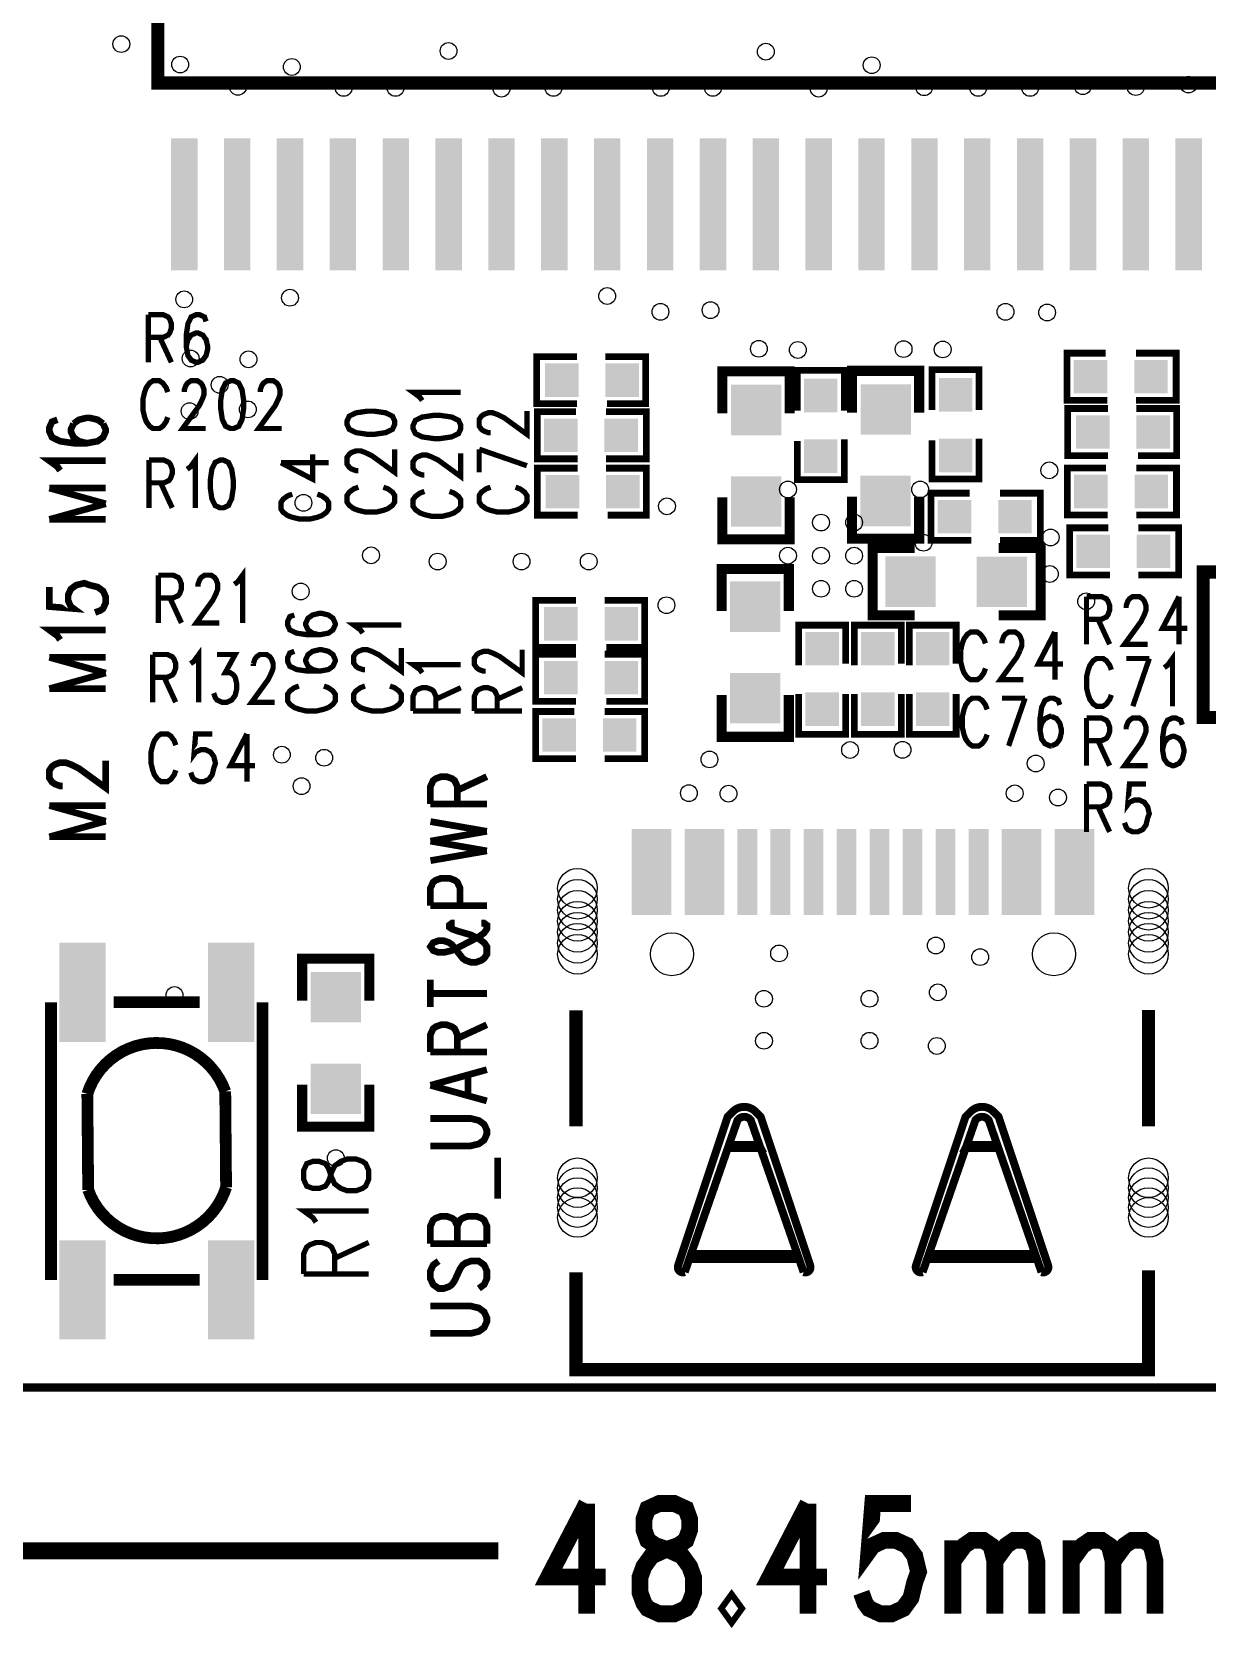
# Model space of a CAD drawing. Extents: x -1.75 to 2.93, y 0.9 to 4.15.
# Drawn here: x -0.925 to -0.225, y 0.905 to 1.855 of the extents above; entities that cross this region are included whole.
import ezdxf

# ---------------------------------------------------------------- set-up
doc = ezdxf.new("R2010")
doc.units = 0
doc.layers.get('0').update_dxf_attribs({"linetype": 'CONTINUOUS'})
for name, color, linetype in [('DRL001_DRL', 3, 'CONTINUOUS'), ('SMD001023_PHO', 2, 'CONTINUOUS'), ('SST001026_PHO', 4, 'CONTINUOUS')]:
    doc.layers.add(name, color=color, linetype=linetype)

# ---------------------------------------------------------------- blocks, each defined once
blk = doc.blocks.new('SQUARE_80')
blk.add_solid([(0.01, 0.01), (0.01, -0.01), (-0.01, 0.01), (-0.01, -0.01)])
blk = doc.blocks.new('RECTANGLE_83')
blk.add_solid([(0.01378, 0.02953), (0.01378, -0.02953), (-0.01378, 0.02953), (-0.01378, -0.02953)])
blk = doc.blocks.new('SQUARE_85')
blk.add_solid([(0.015, 0.015), (0.015, -0.015), (-0.015, 0.015), (-0.015, -0.015)])
blk = doc.blocks.new('RECTANGLE_89')
blk.add_solid([(0.01181, 0.02559), (0.01181, -0.02559), (-0.01181, 0.02559), (-0.01181, -0.02559)])
blk = doc.blocks.new('RECTANGLE_90')
blk.add_solid([(0.005905, 0.02559), (0.005905, -0.02559), (-0.005905, 0.02559), (-0.005905, -0.02559)])
blk = doc.blocks.new('RECTANGLE_96')
blk.add_solid([(0.007875, 0.03937), (0.007875, -0.03937), (-0.007875, 0.03937), (-0.007875, -0.03937)])
blk = doc.blocks.new('ROUND_2')
blk.add_circle((0, 0), 0.005)
blk = doc.blocks.new('ROUND_6')
blk.add_circle((0, 0), 0.01181)
blk = doc.blocks.new('ROUND_13')
blk.add_circle((0, 0), 0.0128)

msp = doc.modelspace()

# ---------------------------------------------------------------- linework, layer by layer
at = {"layer": 'SMD001023_PHO', "const_width": 0.005}
msp.add_lwpolyline([(0.4717, 1.04806), (-1.33605, 1.04806)], dxfattribs=at)
at = {"layer": 'SST001026_PHO'}
for points, const_width in [([(-0.84945, 2.02255), (-0.8502, 2.0233), (-0.8502, 2.15275), (0.0002, 2.15275), (0.0002, 1.8248), (-0.8502, 1.8248), (-0.8502, 1.95181), (-0.84945, 1.95255)], 0.00787), ([(-0.85593, 1.68688), (-0.85593, 1.65846)], 0.00315), ([(-0.85593, 1.68688), (-0.84708, 1.68688), (-0.84412, 1.68552), (-0.84314, 1.68417), (-0.84215, 1.68146), (-0.84215, 1.67876), (-0.84314, 1.67605), (-0.84412, 1.6747), (-0.84708, 1.67334), (-0.85593, 1.67334)], 0.00315), ([(-0.82148, 1.68282), (-0.82247, 1.68552), (-0.82542, 1.68688), (-0.82739, 1.68688), (-0.83034, 1.68552), (-0.83231, 1.68146), (-0.8333, 1.6747), (-0.8333, 1.66793), (-0.83231, 1.66252), (-0.83034, 1.65981), (-0.82739, 1.65846), (-0.82641, 1.65846), (-0.82345, 1.65981), (-0.82148, 1.66252), (-0.8205, 1.66658), (-0.8205, 1.66793), (-0.82148, 1.67199), (-0.82345, 1.6747), (-0.82641, 1.67605), (-0.82739, 1.67605), (-0.83034, 1.6747), (-0.83231, 1.67199), (-0.8333, 1.66793)], 0.00315), ([(-0.84904, 1.67334), (-0.84215, 1.65846)], 0.00315), ([(-0.60055, 1.63388), (-0.62455, 1.63388), (-0.62455, 1.66188), (-0.60055, 1.66188)], 0.004), ([(-0.58355, 1.66188), (-0.55955, 1.66188), (-0.55955, 1.63388), (-0.58255, 1.63388)], 0.004), ([(-0.28452, 1.63594), (-0.30852, 1.63594), (-0.30852, 1.66394), (-0.28552, 1.66394)], 0.004), ([(-0.26752, 1.66394), (-0.24352, 1.66394), (-0.24352, 1.63594), (-0.26752, 1.63594)], 0.004), ([(-0.47383, 1.62809), (-0.47383, 1.65309), (-0.51383, 1.65309), (-0.51383, 1.62809)], 0.006), ([(-0.46929, 1.62966), (-0.46929, 1.65366), (-0.44129, 1.65366), (-0.44129, 1.62966)], 0.004), ([(-0.39661, 1.62843), (-0.39661, 1.65343), (-0.43661, 1.65343), (-0.43661, 1.62843)], 0.006), ([(-0.3889, 1.63007), (-0.3889, 1.65407), (-0.3609, 1.65407), (-0.3609, 1.63007)], 0.004), ([(-0.84432, 1.64074), (-0.8453, 1.64345), (-0.84727, 1.64615), (-0.84924, 1.64751), (-0.85318, 1.64751), (-0.85515, 1.64615), (-0.85712, 1.64345), (-0.8581, 1.64074), (-0.85908, 1.63668), (-0.85908, 1.62991), (-0.8581, 1.62585), (-0.85712, 1.62315), (-0.85515, 1.62044), (-0.85318, 1.61909), (-0.84924, 1.61909), (-0.84727, 1.62044), (-0.8453, 1.62315), (-0.84432, 1.62585)], 0.00315), ([(-0.83448, 1.64074), (-0.83448, 1.64209), (-0.83349, 1.6448), (-0.83251, 1.64615), (-0.83054, 1.64751), (-0.8266, 1.64751), (-0.82463, 1.64615), (-0.82365, 1.6448), (-0.82267, 1.64209), (-0.82267, 1.63939), (-0.82365, 1.63668), (-0.82562, 1.63262), (-0.83546, 1.61909), (-0.82168, 1.61909)], 0.00315), ([(-0.80692, 1.64751), (-0.80987, 1.64615), (-0.81184, 1.64209), (-0.81282, 1.63533), (-0.81282, 1.63127), (-0.81184, 1.6245), (-0.80987, 1.62044), (-0.80692, 1.61909), (-0.80495, 1.61909), (-0.802, 1.62044), (-0.80003, 1.6245), (-0.79904, 1.63127), (-0.79904, 1.63533), (-0.80003, 1.64209), (-0.802, 1.64615), (-0.80495, 1.64751), (-0.80692, 1.64751)], 0.00315), ([(-0.7892, 1.64074), (-0.7892, 1.64209), (-0.78822, 1.6448), (-0.78723, 1.64615), (-0.78526, 1.64751), (-0.78133, 1.64751), (-0.77936, 1.64615), (-0.77837, 1.6448), (-0.77739, 1.64209), (-0.77739, 1.63939), (-0.77837, 1.63668), (-0.78034, 1.63262), (-0.79019, 1.61909), (-0.77641, 1.61909)], 0.00315), ([(-0.69273, 1.63574), (-0.69409, 1.63771), (-0.69815, 1.64067), (-0.66973, 1.64067)], 0.00315), ([(-0.91005, 1.62429), (-0.91325, 1.62313), (-0.91485, 1.61964), (-0.91485, 1.61731), (-0.91325, 1.61382), (-0.90845, 1.6115), (-0.90045, 1.61033), (-0.89246, 1.61033), (-0.88606, 1.6115), (-0.88286, 1.61382), (-0.88126, 1.61731), (-0.88126, 1.61848), (-0.88286, 1.62197)], 0.00394), ([(-0.88286, 1.62197), (-0.88606, 1.62429), (-0.89086, 1.62545), (-0.89246, 1.62545), (-0.89726, 1.62429), (-0.90045, 1.62197)], 0.00394), ([(-0.73752, 1.62154), (-0.73616, 1.61858), (-0.7321, 1.61661), (-0.72534, 1.61563), (-0.72128, 1.61563), (-0.71451, 1.61661), (-0.71045, 1.61858), (-0.7091, 1.62154), (-0.7091, 1.6235), (-0.71045, 1.62646), (-0.71451, 1.62843), (-0.72128, 1.62941), (-0.72534, 1.62941), (-0.7321, 1.62843), (-0.73616, 1.62646), (-0.73752, 1.6235), (-0.73752, 1.62154)], 0.00315), ([(-0.69815, 1.61901), (-0.69679, 1.61606), (-0.69273, 1.61409), (-0.68597, 1.61311), (-0.68191, 1.61311), (-0.67514, 1.61409), (-0.67108, 1.61606), (-0.66973, 1.61901), (-0.66973, 1.62098), (-0.67108, 1.62393), (-0.67514, 1.6259), (-0.68191, 1.62689), (-0.68597, 1.62689), (-0.69273, 1.6259), (-0.69679, 1.62393), (-0.69815, 1.62098), (-0.69815, 1.61901)], 0.00315), ([(-0.65201, 1.61661), (-0.65336, 1.61661), (-0.65607, 1.6176), (-0.65742, 1.61858), (-0.65878, 1.62055), (-0.65878, 1.62449), (-0.65742, 1.62646), (-0.65607, 1.62744), (-0.65336, 1.62843), (-0.65066, 1.62843), (-0.64795, 1.62744), (-0.64389, 1.62547), (-0.63036, 1.61563), (-0.63036, 1.62941)], 0.00315), ([(-0.60017, 1.60103), (-0.62417, 1.60103), (-0.62417, 1.62903), (-0.60117, 1.62903)], 0.004), ([(-0.58317, 1.62903), (-0.55917, 1.62903), (-0.55917, 1.60103), (-0.58317, 1.60103)], 0.004), ([(-0.28418, 1.60299), (-0.30818, 1.60299), (-0.30818, 1.63099), (-0.28418, 1.63099)], 0.004), ([(-0.26718, 1.63099), (-0.24318, 1.63099), (-0.24318, 1.60299), (-0.26618, 1.60299)], 0.004), ([(-0.90045, 1.62197), (-0.90205, 1.61848), (-0.90205, 1.61731), (-0.90045, 1.61382), (-0.89726, 1.6115), (-0.89246, 1.61033)], 0.00394), ([(-0.73075, 1.59398), (-0.7321, 1.59398), (-0.73481, 1.59496), (-0.73616, 1.59595), (-0.73752, 1.59791), (-0.73752, 1.60185), (-0.73616, 1.60382), (-0.73481, 1.6048), (-0.7321, 1.60579), (-0.7294, 1.60579), (-0.72669, 1.6048), (-0.72263, 1.60283), (-0.7091, 1.59299), (-0.7091, 1.60677)], 0.00315), ([(-0.65878, 1.60677), (-0.63036, 1.59693)], 0.00315), ([(-0.65878, 1.59299), (-0.65878, 1.60677)], 0.00315), ([(-0.44129, 1.61266), (-0.44129, 1.58866), (-0.46929, 1.58866), (-0.46929, 1.61166)], 0.004), ([(-0.3609, 1.61307), (-0.3609, 1.58907), (-0.3889, 1.58907), (-0.3889, 1.61207)], 0.004), ([(-0.90845, 1.59405), (-0.91005, 1.59637), (-0.91485, 1.59986), (-0.88126, 1.59986)], 0.00394), ([(-0.85544, 1.60026), (-0.85544, 1.57184)], 0.00315), ([(-0.85544, 1.60026), (-0.84658, 1.60026), (-0.84363, 1.59891), (-0.84265, 1.59756), (-0.84166, 1.59485), (-0.84166, 1.59214), (-0.84265, 1.58944), (-0.84363, 1.58808), (-0.84658, 1.58673), (-0.85544, 1.58673)], 0.00315), ([(-0.8328, 1.59485), (-0.83084, 1.5962), (-0.82788, 1.60026), (-0.82788, 1.57184)], 0.00315), ([(-0.81312, 1.60026), (-0.81607, 1.59891), (-0.81804, 1.59485), (-0.81902, 1.58808), (-0.81902, 1.58402), (-0.81804, 1.57726), (-0.81607, 1.5732), (-0.81312, 1.57184), (-0.81115, 1.57184), (-0.8082, 1.5732), (-0.80623, 1.57726), (-0.80524, 1.58402), (-0.80524, 1.58808), (-0.80623, 1.59485), (-0.8082, 1.59891), (-0.81115, 1.60026), (-0.81312, 1.60026)], 0.00315), ([(-0.77689, 1.5987), (-0.75794, 1.58886), (-0.75794, 1.60362)], 0.00315), ([(-0.77689, 1.5987), (-0.74847, 1.5987)], 0.00315), ([(-0.69138, 1.59145), (-0.69273, 1.59145), (-0.69544, 1.59244), (-0.69679, 1.59342), (-0.69815, 1.59539), (-0.69815, 1.59933), (-0.69679, 1.6013), (-0.69544, 1.60228), (-0.69273, 1.60326), (-0.69003, 1.60326), (-0.68732, 1.60228), (-0.68326, 1.60031), (-0.66973, 1.59047), (-0.66973, 1.60425)], 0.00315), ([(-0.60017, 1.56748), (-0.62417, 1.56748), (-0.62417, 1.59548), (-0.60017, 1.59548)], 0.004), ([(-0.58317, 1.59548), (-0.55917, 1.59548), (-0.55917, 1.56748), (-0.58217, 1.56748)], 0.004), ([(-0.28431, 1.56754), (-0.30831, 1.56754), (-0.30831, 1.59554), (-0.28531, 1.59554)], 0.004), ([(-0.26731, 1.59554), (-0.24331, 1.59554), (-0.24331, 1.56754), (-0.26731, 1.56754)], 0.004), ([(-0.84855, 1.58673), (-0.84166, 1.57184)], 0.00315), ([(-0.91485, 1.58358), (-0.88126, 1.57427)], 0.00394), ([(-0.91485, 1.58358), (-0.88126, 1.58358)], 0.00394), ([(-0.77012, 1.58), (-0.77283, 1.57902), (-0.77553, 1.57705), (-0.77689, 1.57508), (-0.77689, 1.57114), (-0.77553, 1.56917), (-0.77283, 1.5672), (-0.77012, 1.56622), (-0.76606, 1.56524), (-0.75929, 1.56524), (-0.75523, 1.56622), (-0.75253, 1.5672), (-0.74982, 1.56917), (-0.74847, 1.57114), (-0.74847, 1.57508), (-0.74982, 1.57705), (-0.75253, 1.57902), (-0.75523, 1.58)], 0.00315), ([(-0.73075, 1.58413), (-0.73346, 1.58315), (-0.73616, 1.58118), (-0.73752, 1.57921), (-0.73752, 1.57528), (-0.73616, 1.57331), (-0.73346, 1.57134), (-0.73075, 1.57035), (-0.72669, 1.56937), (-0.71992, 1.56937), (-0.71586, 1.57035), (-0.71316, 1.57134), (-0.71045, 1.57331), (-0.7091, 1.57528), (-0.7091, 1.57921), (-0.71045, 1.58118), (-0.71316, 1.58315), (-0.71586, 1.58413)], 0.00315), ([(-0.69138, 1.58161), (-0.69409, 1.58063), (-0.69679, 1.57866), (-0.69815, 1.57669), (-0.69815, 1.57275), (-0.69679, 1.57078), (-0.69409, 1.56882), (-0.69138, 1.56783), (-0.68732, 1.56685), (-0.68055, 1.56685), (-0.67649, 1.56783), (-0.67379, 1.56882), (-0.67108, 1.57078), (-0.66973, 1.57275), (-0.66973, 1.57669), (-0.67108, 1.57866), (-0.67379, 1.58063), (-0.67649, 1.58161)], 0.00315), ([(-0.65201, 1.58413), (-0.65472, 1.58315), (-0.65742, 1.58118), (-0.65878, 1.57921), (-0.65878, 1.57528), (-0.65742, 1.57331), (-0.65472, 1.57134), (-0.65201, 1.57035), (-0.64795, 1.56937), (-0.64118, 1.56937), (-0.63712, 1.57035), (-0.63442, 1.57134), (-0.63171, 1.57331), (-0.63036, 1.57528), (-0.63036, 1.57921), (-0.63171, 1.58118), (-0.63442, 1.58315), (-0.63712, 1.58413)], 0.00315), ([(-0.51383, 1.57809), (-0.51383, 1.55309), (-0.47383, 1.55309), (-0.47383, 1.57809)], 0.006), ([(-0.43661, 1.57843), (-0.43661, 1.55343), (-0.39661, 1.55343), (-0.39661, 1.57843)], 0.006), ([(-0.36551, 1.55258), (-0.38951, 1.55258), (-0.38951, 1.58058), (-0.36651, 1.58058)], 0.004), ([(-0.34851, 1.58058), (-0.32451, 1.58058), (-0.32451, 1.55258), (-0.34851, 1.55258)], 0.004), ([(-0.91485, 1.56497), (-0.88126, 1.57427)], 0.00394), ([(-0.91485, 1.56497), (-0.88126, 1.56497)], 0.00394), ([(-0.28295, 1.53194), (-0.30695, 1.53194), (-0.30695, 1.55994), (-0.28395, 1.55994)], 0.004), ([(-0.26595, 1.55994), (-0.24195, 1.55994), (-0.24195, 1.53194), (-0.26595, 1.53194)], 0.004), ([(-0.3993, 1.54788), (-0.4243, 1.54788), (-0.4243, 1.50788), (-0.3993, 1.50788)], 0.006), ([(-0.3493, 1.50788), (-0.3243, 1.50788), (-0.3243, 1.54788), (-0.3493, 1.54788)], 0.006), ([(-0.84993, 1.53176), (-0.84993, 1.50334)], 0.00315), ([(-0.84993, 1.53176), (-0.84107, 1.53176), (-0.83812, 1.53041), (-0.83713, 1.52905), (-0.83615, 1.52635), (-0.83615, 1.52364), (-0.83713, 1.52093), (-0.83812, 1.51958), (-0.84107, 1.51823), (-0.84993, 1.51823)], 0.00315), ([(-0.82631, 1.52499), (-0.82631, 1.52635), (-0.82532, 1.52905), (-0.82434, 1.53041), (-0.82237, 1.53176), (-0.81843, 1.53176), (-0.81646, 1.53041), (-0.81548, 1.52905), (-0.8145, 1.52635), (-0.8145, 1.52364), (-0.81548, 1.52093), (-0.81745, 1.51687), (-0.82729, 1.50334), (-0.81351, 1.50334)], 0.00315), ([(-0.80465, 1.52635), (-0.80269, 1.5277), (-0.79973, 1.53176), (-0.79973, 1.50334)], 0.00315), ([(-0.47427, 1.5105), (-0.47427, 1.5355), (-0.51427, 1.5355), (-0.51427, 1.5105)], 0.006), ([(0.1663, 1.47591), (0.1663, 1.44704), (-0.2274, 1.44704), (-0.2274, 1.53366), (0.1663, 1.53366), (0.1663, 1.50478)], 0.00787), ([(-0.91485, 1.52467), (-0.91485, 1.51304), (-0.90045, 1.51187), (-0.90205, 1.51304), (-0.90365, 1.51652), (-0.90365, 1.52001), (-0.90205, 1.5235), (-0.89886, 1.52583), (-0.89406, 1.52699), (-0.89086, 1.52583), (-0.88606, 1.52467), (-0.88286, 1.52234), (-0.88126, 1.51885), (-0.88126, 1.51536), (-0.88286, 1.51187), (-0.88446, 1.51071), (-0.88766, 1.50955)], 0.00394), ([(-0.29692, 1.51904), (-0.29692, 1.49062)], 0.00315), ([(-0.29692, 1.51904), (-0.28806, 1.51904), (-0.28511, 1.51768), (-0.28413, 1.51633), (-0.28314, 1.51362), (-0.28314, 1.51092), (-0.28413, 1.50821), (-0.28511, 1.50686), (-0.28806, 1.5055), (-0.29692, 1.5055)], 0.00315), ([(-0.2733, 1.51227), (-0.2733, 1.51362), (-0.27232, 1.51633), (-0.27133, 1.51768), (-0.26936, 1.51904), (-0.26543, 1.51904), (-0.26346, 1.51768), (-0.26247, 1.51633), (-0.26149, 1.51362), (-0.26149, 1.51092), (-0.26247, 1.50821), (-0.26444, 1.50415), (-0.27428, 1.49062), (-0.2605, 1.49062)], 0.00315), ([(-0.2418, 1.51904), (-0.25165, 1.50009), (-0.23688, 1.50009)], 0.00315), ([(-0.2418, 1.51904), (-0.2418, 1.49062)], 0.00315), ([(-0.84304, 1.51823), (-0.83615, 1.50334)], 0.00315), ([(-0.60109, 1.48871), (-0.62509, 1.48871), (-0.62509, 1.51671), (-0.60109, 1.51671)], 0.004), ([(-0.58409, 1.51671), (-0.56009, 1.51671), (-0.56009, 1.48871), (-0.58309, 1.48871)], 0.004), ([(-0.76889, 1.50805), (-0.7716, 1.50707), (-0.77295, 1.50411), (-0.77295, 1.50215), (-0.7716, 1.49919), (-0.76754, 1.49723), (-0.76077, 1.49624), (-0.754, 1.49624), (-0.74859, 1.49723), (-0.74588, 1.49919), (-0.74453, 1.50215), (-0.74453, 1.50313), (-0.74588, 1.50608), (-0.74859, 1.50805), (-0.75265, 1.50904), (-0.754, 1.50904), (-0.75806, 1.50805), (-0.76077, 1.50608), (-0.76212, 1.50313), (-0.76212, 1.50215), (-0.76077, 1.49919), (-0.75806, 1.49723), (-0.754, 1.49624)], 0.00315), ([(-0.72817, 1.49723), (-0.72952, 1.49919), (-0.73358, 1.50215), (-0.70516, 1.50215)], 0.00315), ([(-0.46845, 1.47799), (-0.46845, 1.50199), (-0.44045, 1.50199), (-0.44045, 1.47899)], 0.004), ([(-0.4352, 1.47799), (-0.4352, 1.50199), (-0.4072, 1.50199), (-0.4072, 1.47899)], 0.004), ([(-0.40257, 1.47799), (-0.40257, 1.50199), (-0.37457, 1.50199), (-0.37457, 1.47899)], 0.004), ([(-0.29003, 1.5055), (-0.28314, 1.49062)], 0.00315), ([(-0.90845, 1.49326), (-0.91005, 1.49559), (-0.91485, 1.49908), (-0.88126, 1.49908)], 0.00394), ([(-0.35712, 1.49114), (-0.3581, 1.49384), (-0.36007, 1.49655), (-0.36204, 1.4979), (-0.36597, 1.4979), (-0.36794, 1.49655), (-0.36991, 1.49384), (-0.37089, 1.49114), (-0.37188, 1.48708)], 0.00315), ([(-0.34727, 1.49114), (-0.34727, 1.49249), (-0.34629, 1.4952), (-0.3453, 1.49655), (-0.34334, 1.4979), (-0.3394, 1.4979), (-0.33743, 1.49655), (-0.33645, 1.4952), (-0.33546, 1.49249), (-0.33546, 1.48978), (-0.33645, 1.48708)], 0.00315), ([(-0.31578, 1.4979), (-0.32562, 1.47895), (-0.31086, 1.47895)], 0.00315), ([(-0.31578, 1.4979), (-0.31578, 1.46948)], 0.00315), ([(-0.91485, 1.48279), (-0.88126, 1.47349)], 0.00394), ([(-0.91485, 1.48279), (-0.88126, 1.48279)], 0.00394), ([(-0.85337, 1.48452), (-0.85337, 1.4561)], 0.00315), ([(-0.85337, 1.48452), (-0.84452, 1.48452), (-0.84156, 1.48316), (-0.84058, 1.48181), (-0.83959, 1.4791), (-0.83959, 1.4764), (-0.84058, 1.47369), (-0.84156, 1.47234), (-0.84452, 1.47098), (-0.85337, 1.47098)], 0.00315), ([(-0.83074, 1.4791), (-0.82877, 1.48046), (-0.82582, 1.48452), (-0.82582, 1.4561)], 0.00315), ([(-0.81499, 1.48452), (-0.80416, 1.48452), (-0.81007, 1.47369), (-0.80711, 1.47369), (-0.80515, 1.47234), (-0.80416, 1.47098), (-0.80318, 1.46692), (-0.80318, 1.46422), (-0.80416, 1.46016), (-0.80613, 1.45745), (-0.80908, 1.4561), (-0.81204, 1.4561), (-0.81499, 1.45745), (-0.81597, 1.4588), (-0.81696, 1.46151)], 0.00315), ([(-0.79333, 1.4791), (-0.79235, 1.48181), (-0.79137, 1.48316), (-0.7894, 1.48452), (-0.78546, 1.48452), (-0.78349, 1.48316), (-0.78251, 1.48181), (-0.78152, 1.4791), (-0.78152, 1.4764), (-0.78251, 1.47369), (-0.78448, 1.46963), (-0.79432, 1.4561), (-0.78054, 1.4561)], 0.00315), ([(-0.76889, 1.4864), (-0.7716, 1.48541), (-0.77295, 1.48246), (-0.77295, 1.48049), (-0.7716, 1.47754), (-0.76754, 1.47557), (-0.76077, 1.47459), (-0.754, 1.47459), (-0.74859, 1.47557), (-0.74588, 1.47754), (-0.74453, 1.48049), (-0.74453, 1.48148), (-0.74588, 1.48443), (-0.74859, 1.4864), (-0.75265, 1.48738), (-0.754, 1.48738), (-0.75806, 1.4864), (-0.76077, 1.48443), (-0.76212, 1.48148), (-0.76212, 1.48049), (-0.76077, 1.47754), (-0.75806, 1.47557), (-0.754, 1.47459)], 0.00315), ([(-0.72681, 1.47557), (-0.72817, 1.47557), (-0.73087, 1.47656), (-0.73223, 1.47754), (-0.73358, 1.47951), (-0.73358, 1.48345), (-0.73223, 1.48541), (-0.73087, 1.4864), (-0.72817, 1.48738), (-0.72546, 1.48738), (-0.72275, 1.4864), (-0.71869, 1.48443), (-0.70516, 1.47459), (-0.70516, 1.48837)], 0.00315), ([(-0.65482, 1.47459), (-0.65617, 1.47459), (-0.65888, 1.47557), (-0.66023, 1.47656), (-0.66158, 1.47852), (-0.66158, 1.48246), (-0.66023, 1.48443), (-0.65888, 1.48541), (-0.65617, 1.4864), (-0.65346, 1.4864), (-0.65076, 1.48541), (-0.6467, 1.48345), (-0.63316, 1.4736), (-0.63316, 1.48738)], 0.00315), ([(-0.60109, 1.45671), (-0.62509, 1.45671), (-0.62509, 1.48471), (-0.60109, 1.48471)], 0.004), ([(-0.58409, 1.48471), (-0.56009, 1.48471), (-0.56009, 1.45671), (-0.58309, 1.45671)], 0.004), ([(-0.37188, 1.48708), (-0.37188, 1.48031), (-0.37089, 1.47625), (-0.36991, 1.47354), (-0.36794, 1.47083), (-0.36597, 1.46948), (-0.36204, 1.46948), (-0.36007, 1.47083), (-0.3581, 1.47354), (-0.35712, 1.47625)], 0.00315), ([(-0.33645, 1.48708), (-0.33841, 1.48301), (-0.34826, 1.46948), (-0.33448, 1.46948)], 0.00315), ([(-0.28211, 1.47539), (-0.2831, 1.47809), (-0.28507, 1.4808), (-0.28704, 1.48215), (-0.29097, 1.48215), (-0.29294, 1.4808), (-0.29491, 1.47809), (-0.29589, 1.47539), (-0.29688, 1.47133), (-0.29688, 1.46456), (-0.29589, 1.4605), (-0.29491, 1.45779), (-0.29294, 1.45509), (-0.29097, 1.45373), (-0.28704, 1.45373), (-0.28507, 1.45509), (-0.2831, 1.45779), (-0.28211, 1.4605)], 0.00315), ([(-0.27326, 1.48215), (-0.25948, 1.48215)], 0.00315), ([(-0.25948, 1.48215), (-0.26932, 1.45373)], 0.00315), ([(-0.25062, 1.47674), (-0.24865, 1.47809), (-0.2457, 1.48215), (-0.2457, 1.45373)], 0.00315), ([(-0.91485, 1.46418), (-0.88126, 1.47349)], 0.00394), ([(-0.79333, 1.47775), (-0.79333, 1.4791)], 0.00315), ([(-0.69273, 1.4736), (-0.69409, 1.47557), (-0.69815, 1.47852), (-0.66973, 1.47852)], 0.00315), ([(-0.91485, 1.46418), (-0.88126, 1.46418)], 0.00394), ([(-0.84648, 1.47098), (-0.83959, 1.4561)], 0.00315), ([(-0.76618, 1.46573), (-0.76889, 1.46474), (-0.7716, 1.46278), (-0.77295, 1.46081), (-0.77295, 1.45687), (-0.7716, 1.4549), (-0.76889, 1.45293), (-0.76618, 1.45195), (-0.76212, 1.45097), (-0.75536, 1.45097), (-0.7513, 1.45195), (-0.74859, 1.45293), (-0.74588, 1.4549), (-0.74453, 1.45687), (-0.74453, 1.46081), (-0.74588, 1.46278), (-0.74859, 1.46474), (-0.7513, 1.46573)], 0.00315), ([(-0.72681, 1.46573), (-0.72952, 1.46474), (-0.73223, 1.46278), (-0.73358, 1.46081), (-0.73358, 1.45687), (-0.73223, 1.4549), (-0.72952, 1.45293), (-0.72681, 1.45195), (-0.72275, 1.45097), (-0.71599, 1.45097), (-0.71193, 1.45195), (-0.70922, 1.45293), (-0.70651, 1.4549), (-0.70516, 1.45687), (-0.70516, 1.46081), (-0.70651, 1.46278), (-0.70922, 1.46474), (-0.71193, 1.46573)], 0.00315), ([(-0.69815, 1.45097), (-0.69815, 1.45982), (-0.69679, 1.46278), (-0.69544, 1.46376), (-0.69273, 1.46474), (-0.69003, 1.46474), (-0.68732, 1.46376), (-0.68597, 1.46278), (-0.68461, 1.45982), (-0.68461, 1.45097)], 0.00315), ([(-0.68461, 1.45785), (-0.66973, 1.46474)], 0.00315), ([(-0.66158, 1.45097), (-0.66158, 1.45982), (-0.66023, 1.46278), (-0.65888, 1.46376), (-0.65617, 1.46474), (-0.65346, 1.46474), (-0.65076, 1.46376), (-0.6494, 1.46278), (-0.64805, 1.45982), (-0.64805, 1.45097)], 0.00315), ([(-0.64805, 1.45785), (-0.63316, 1.46474)], 0.00315), ([(-0.51427, 1.4605), (-0.51427, 1.4355), (-0.47427, 1.4355), (-0.47427, 1.4605)], 0.006), ([(-0.44045, 1.46099), (-0.44045, 1.43699), (-0.46845, 1.43699), (-0.46845, 1.46099)], 0.004), ([(-0.4072, 1.46099), (-0.4072, 1.43699), (-0.4352, 1.43699), (-0.4352, 1.46099)], 0.004), ([(-0.37457, 1.46099), (-0.37457, 1.43699), (-0.40257, 1.43699), (-0.40257, 1.46099)], 0.004), ([(-0.35613, 1.45176), (-0.35712, 1.45447), (-0.35908, 1.45718), (-0.36105, 1.45853), (-0.36499, 1.45853), (-0.36696, 1.45718), (-0.36893, 1.45447), (-0.36991, 1.45176), (-0.37089, 1.4477), (-0.37089, 1.44094), (-0.36991, 1.43688), (-0.36893, 1.43417), (-0.36696, 1.43146), (-0.36499, 1.43011), (-0.36105, 1.43011), (-0.35908, 1.43146), (-0.35712, 1.43417), (-0.35613, 1.43688)], 0.00315), ([(-0.34727, 1.45853), (-0.33349, 1.45853)], 0.00315), ([(-0.33349, 1.45853), (-0.34334, 1.43011)], 0.00315), ([(-0.31282, 1.45447), (-0.31381, 1.45718), (-0.31676, 1.45853), (-0.31873, 1.45853), (-0.32168, 1.45718), (-0.32365, 1.45312), (-0.32463, 1.44635), (-0.32463, 1.43958), (-0.32365, 1.43417), (-0.32168, 1.43146), (-0.31873, 1.43011), (-0.31774, 1.43011)], 0.00315), ([(-0.69815, 1.45097), (-0.66973, 1.45097)], 0.00315), ([(-0.66158, 1.45097), (-0.63316, 1.45097)], 0.00315), ([(-0.60109, 1.42258), (-0.62509, 1.42258), (-0.62509, 1.45058), (-0.60209, 1.45058)], 0.004), ([(-0.58409, 1.45058), (-0.56009, 1.45058), (-0.56009, 1.42258), (-0.58409, 1.42258)], 0.004), ([(-0.31774, 1.4477), (-0.31873, 1.4477), (-0.32168, 1.44635), (-0.32365, 1.44364), (-0.32463, 1.43958)], 0.00315), ([(-0.31774, 1.43011), (-0.31479, 1.43146), (-0.31282, 1.43417), (-0.31184, 1.43823), (-0.31184, 1.43958), (-0.31282, 1.44364), (-0.31479, 1.44635), (-0.31774, 1.4477)], 0.00315), ([(-0.29692, 1.44672), (-0.29692, 1.4183)], 0.00315), ([(-0.29692, 1.44672), (-0.28806, 1.44672), (-0.28511, 1.44537), (-0.28413, 1.44401), (-0.28314, 1.44131), (-0.28314, 1.4386), (-0.28413, 1.43589), (-0.28511, 1.43454), (-0.28806, 1.43319), (-0.29692, 1.43319)], 0.00315), ([(-0.2733, 1.43995), (-0.2733, 1.44131), (-0.27232, 1.44401), (-0.27133, 1.44537), (-0.26936, 1.44672), (-0.26543, 1.44672), (-0.26346, 1.44537), (-0.26247, 1.44401), (-0.26149, 1.44131), (-0.26149, 1.4386), (-0.26247, 1.43589), (-0.26444, 1.43183), (-0.27428, 1.4183), (-0.2605, 1.4183)], 0.00315), ([(-0.23984, 1.44266), (-0.24082, 1.44537), (-0.24377, 1.44672), (-0.24574, 1.44672), (-0.24869, 1.44537), (-0.25066, 1.44131), (-0.25165, 1.43454), (-0.25165, 1.42777), (-0.25066, 1.42236), (-0.24869, 1.41965), (-0.24574, 1.4183), (-0.24476, 1.4183), (-0.2418, 1.41965), (-0.23984, 1.42236), (-0.23885, 1.42642), (-0.23885, 1.42777), (-0.23984, 1.43183), (-0.2418, 1.43454), (-0.24476, 1.43589), (-0.24574, 1.43589), (-0.24869, 1.43454), (-0.25066, 1.43183), (-0.25165, 1.42777)], 0.00315), ([(-0.8395, 1.4305), (-0.84048, 1.43321), (-0.84245, 1.43592), (-0.84442, 1.43727), (-0.84836, 1.43727), (-0.85032, 1.43592), (-0.85229, 1.43321), (-0.85328, 1.4305), (-0.85426, 1.42644), (-0.85426, 1.41968), (-0.85328, 1.41562), (-0.85229, 1.41291), (-0.85032, 1.4102), (-0.84836, 1.40885), (-0.84442, 1.40885), (-0.84245, 1.4102), (-0.84048, 1.41291), (-0.8395, 1.41562)], 0.00315), ([(-0.81784, 1.43727), (-0.82769, 1.43727), (-0.82867, 1.42509), (-0.82769, 1.42644), (-0.82473, 1.4278), (-0.82178, 1.4278), (-0.81883, 1.42644), (-0.81686, 1.42374), (-0.81588, 1.41968), (-0.81686, 1.41697), (-0.81784, 1.41291), (-0.81981, 1.4102), (-0.82276, 1.40885), (-0.82572, 1.40885), (-0.82867, 1.4102), (-0.82965, 1.41156), (-0.83064, 1.41426)], 0.00315), ([(-0.79717, 1.43727), (-0.80702, 1.41832), (-0.79225, 1.41832)], 0.00315), ([(-0.79717, 1.43727), (-0.79717, 1.40885)], 0.00315), ([(-0.29003, 1.43319), (-0.28314, 1.4183)], 0.00315), ([(-0.90685, 1.40623), (-0.90845, 1.40623), (-0.91165, 1.4074), (-0.91325, 1.40856), (-0.91485, 1.41089), (-0.91485, 1.41554), (-0.91325, 1.41787), (-0.91165, 1.41903), (-0.90845, 1.42019), (-0.90525, 1.42019), (-0.90205, 1.41903), (-0.89726, 1.4167), (-0.88126, 1.40507), (-0.88126, 1.42136)], 0.00394), ([(-0.68779, 1.39552), (-0.68779, 1.40599), (-0.68619, 1.40948), (-0.68459, 1.41064), (-0.6814, 1.41181), (-0.6782, 1.41181), (-0.675, 1.41064), (-0.6734, 1.40948), (-0.6718, 1.40599), (-0.6718, 1.39552)], 0.004), ([(-0.6718, 1.40366), (-0.65421, 1.41181)], 0.004), ([(-0.29692, 1.40735), (-0.29692, 1.37893)], 0.00315), ([(-0.29692, 1.40735), (-0.28806, 1.40735), (-0.28511, 1.406), (-0.28413, 1.40464), (-0.28314, 1.40194), (-0.28314, 1.39923), (-0.28413, 1.39652), (-0.28511, 1.39517), (-0.28806, 1.39382), (-0.29692, 1.39382)], 0.00315), ([(-0.26149, 1.40735), (-0.27133, 1.40735), (-0.27232, 1.39517), (-0.27133, 1.39652), (-0.26838, 1.39788), (-0.26543, 1.39788), (-0.26247, 1.39652), (-0.2605, 1.39382), (-0.25952, 1.38976), (-0.2605, 1.38705), (-0.26149, 1.38299), (-0.26346, 1.38028), (-0.26641, 1.37893), (-0.26936, 1.37893), (-0.27232, 1.38028), (-0.2733, 1.38164), (-0.27428, 1.38434)], 0.00315), ([(-0.68779, 1.39552), (-0.65421, 1.39552)], 0.004), ([(-0.91485, 1.3946), (-0.88126, 1.3853)], 0.00394), ([(-0.91485, 1.3946), (-0.88126, 1.3946)], 0.00394), ([(-0.29003, 1.39382), (-0.28314, 1.37893)], 0.00315), ([(-0.91485, 1.37599), (-0.88126, 1.3853)], 0.00394), ([(-0.68779, 1.38505), (-0.65421, 1.37924)], 0.004), ([(-0.68779, 1.37342), (-0.65421, 1.37924)], 0.004), ([(-0.91485, 1.37599), (-0.88126, 1.37599)], 0.00394), ([(-0.68779, 1.37342), (-0.65421, 1.3676)], 0.004), ([(-0.68779, 1.36179), (-0.65421, 1.3676)], 0.004), ([(-0.68779, 1.33504), (-0.68779, 1.3455), (-0.68619, 1.34899), (-0.68459, 1.35016), (-0.6814, 1.35132), (-0.6766, 1.35132), (-0.6734, 1.35016), (-0.6718, 1.34899), (-0.6702, 1.3455), (-0.6702, 1.33504)], 0.004), ([(-0.68779, 1.33504), (-0.65421, 1.33504)], 0.004), ([(-0.6734, 1.32457), (-0.675, 1.32457), (-0.6766, 1.3234), (-0.6766, 1.32224), (-0.675, 1.32108), (-0.6718, 1.31991), (-0.6638, 1.31759), (-0.659, 1.31526), (-0.65581, 1.31293), (-0.65421, 1.31061), (-0.65421, 1.30596), (-0.65581, 1.30363), (-0.6574, 1.30247), (-0.6606, 1.3013), (-0.6638, 1.3013), (-0.667, 1.30247), (-0.6686, 1.30363), (-0.675, 1.31177), (-0.6766, 1.31293), (-0.6798, 1.3141), (-0.68299, 1.3141), (-0.68619, 1.31293), (-0.68779, 1.31061), (-0.68619, 1.30828), (-0.68299, 1.30712), (-0.6798, 1.30712), (-0.675, 1.30828), (-0.6702, 1.31061), (-0.659, 1.31642), (-0.65581, 1.31875), (-0.65421, 1.32108), (-0.65421, 1.3234), (-0.65581, 1.32457), (-0.6574, 1.32457)], 0.004), ([(-0.72422, 1.27844), (-0.72422, 1.30344), (-0.76422, 1.30344), (-0.76422, 1.27844)], 0.006), ([(-0.68779, 1.27455), (-0.68779, 1.29083)], 0.004), ([(-0.68779, 1.28269), (-0.65421, 1.28269)], 0.004), ([(-0.91389, 1.11216), (-0.91389, 1.27751)], 0.007), ([(-0.87648, 1.27751), (-0.8253, 1.27751)], 0.007), ([(-0.7879, 1.11216), (-0.7879, 1.27751)], 0.007), ([(-0.6011, 1.20356), (-0.6011, 1.27265)], 0.00787), ([(-0.26002, 1.20367), (-0.26002, 1.27276)], 0.00787), ([(-0.68779, 1.2478), (-0.68779, 1.25827), (-0.68619, 1.26175), (-0.68459, 1.26292), (-0.6814, 1.26408), (-0.6782, 1.26408), (-0.675, 1.26292), (-0.6734, 1.26175), (-0.6718, 1.25827), (-0.6718, 1.2478)], 0.004), ([(-0.6718, 1.25594), (-0.65421, 1.26408)], 0.004), ([(-0.68779, 1.2478), (-0.65421, 1.2478)], 0.004), ([(-0.68779, 1.22802), (-0.65421, 1.23733)], 0.004), ([(-0.6654, 1.22221), (-0.6654, 1.23384)], 0.004), ([(-0.89223, 1.22287), (-0.89173, 1.16578)], 0.007), ([(-0.80956, 1.16728), (-0.81006, 1.22436)], 0.007), ([(-0.76422, 1.22844), (-0.76422, 1.20344), (-0.72422, 1.20344), (-0.72422, 1.22844)], 0.006), ([(-0.68779, 1.22802), (-0.65421, 1.21872)], 0.004), ([(-0.68779, 1.19196), (-0.6638, 1.19196), (-0.659, 1.19313), (-0.65581, 1.19545), (-0.65421, 1.19894), (-0.65421, 1.20127), (-0.65581, 1.20476), (-0.659, 1.20709), (-0.6638, 1.20825), (-0.68779, 1.20825)], 0.004), ([(-0.50761, 1.21241), (-0.51073, 1.20928), (-0.54026, 1.1207)], 0.00472), ([(-0.53632, 1.11676), (-0.50482, 1.20732), (-0.50425, 1.20789)], 0.00472), ([(-0.49753, 1.20789), (-0.49695, 1.20732), (-0.46545, 1.11676)], 0.00472), ([(-0.46152, 1.1207), (-0.49105, 1.20928), (-0.49417, 1.21241)], 0.00472), ([(-0.36588, 1.21241), (-0.369, 1.20928), (-0.39853, 1.1207)], 0.00472), ([(-0.39459, 1.11676), (-0.36309, 1.20732), (-0.36252, 1.20789)], 0.00472), ([(-0.3558, 1.20789), (-0.35522, 1.20732), (-0.32372, 1.11676)], 0.00472), ([(-0.31979, 1.1207), (-0.34931, 1.20928), (-0.35243, 1.21241)], 0.00472), ([(-0.51073, 1.19058), (-0.49105, 1.19058), (-0.49203, 1.19255), (-0.50975, 1.19255)], 0.00472), ([(-0.3503, 1.19255), (-0.36801, 1.19255), (-0.369, 1.19058), (-0.34931, 1.19058)], 0.00472), ([(-0.76335, 1.172), (-0.76151, 1.16798), (-0.75782, 1.16663), (-0.75413, 1.16663), (-0.75043, 1.16798), (-0.74859, 1.17066), (-0.74674, 1.17603), (-0.7449, 1.18006), (-0.74121, 1.18274), (-0.73751, 1.18408), (-0.73198, 1.18408), (-0.72829, 1.18274), (-0.72644, 1.1814), (-0.7246, 1.17737), (-0.7246, 1.172), (-0.72644, 1.16798), (-0.72829, 1.16663), (-0.73198, 1.16529), (-0.73751, 1.16529), (-0.74121, 1.16663), (-0.7449, 1.16932), (-0.74674, 1.17334), (-0.74859, 1.17871), (-0.75043, 1.1814), (-0.75413, 1.18274), (-0.75782, 1.18274), (-0.76151, 1.1814), (-0.76335, 1.17737), (-0.76335, 1.172)], 0.00315), ([(-0.64781, 1.16056), (-0.64781, 1.18498)], 0.004), ([(-0.75597, 1.1465), (-0.75782, 1.14918), (-0.76335, 1.15321), (-0.7246, 1.15321)], 0.00315), ([(-0.68779, 1.1338), (-0.68779, 1.14427), (-0.68619, 1.14776), (-0.68459, 1.14893), (-0.6814, 1.15009), (-0.6782, 1.15009), (-0.675, 1.14893), (-0.6734, 1.14776), (-0.6718, 1.14427)], 0.004), ([(-0.6718, 1.1338), (-0.6718, 1.14427), (-0.6702, 1.14776), (-0.6686, 1.14893), (-0.6654, 1.15009), (-0.6606, 1.15009), (-0.6574, 1.14893), (-0.65581, 1.14776), (-0.65421, 1.14427), (-0.65421, 1.1338)], 0.004), ([(-0.76335, 1.11563), (-0.76335, 1.12771), (-0.76151, 1.13173), (-0.75966, 1.13308), (-0.75597, 1.13442), (-0.75228, 1.13442), (-0.74859, 1.13308), (-0.74674, 1.13173), (-0.7449, 1.12771), (-0.7449, 1.11563)], 0.00315), ([(-0.7449, 1.12502), (-0.7246, 1.13442)], 0.00315), ([(-0.68779, 1.1338), (-0.65421, 1.1338)], 0.004), ([(-0.68299, 1.12334), (-0.68619, 1.12101), (-0.68779, 1.11752), (-0.68779, 1.11287), (-0.68619, 1.10938), (-0.68299, 1.10705), (-0.6798, 1.10705), (-0.6766, 1.10821), (-0.675, 1.10938), (-0.6734, 1.1117), (-0.6702, 1.11868), (-0.6686, 1.12101), (-0.667, 1.12217), (-0.6638, 1.12334), (-0.659, 1.12334), (-0.65581, 1.12101), (-0.65421, 1.11752), (-0.65421, 1.11287), (-0.65581, 1.10938), (-0.659, 1.10705)], 0.004), ([(-0.6011, 1.11665), (-0.6011, 1.05865), (-0.26002, 1.05865), (-0.26002, 1.11784)], 0.00787), ([(-0.53337, 1.12464), (-0.46841, 1.12464), (-0.46939, 1.12759), (-0.53238, 1.12759)], 0.00472), ([(-0.39065, 1.12759), (-0.32766, 1.12759), (-0.32668, 1.12464), (-0.39164, 1.12464)], 0.00472), ([(-0.87648, 1.11216), (-0.8253, 1.11216)], 0.007), ([(-0.76335, 1.11563), (-0.7246, 1.11563)], 0.00315), ([(-0.68779, 1.0803), (-0.6638, 1.0803), (-0.659, 1.08146), (-0.65581, 1.08379), (-0.65421, 1.08728), (-0.65421, 1.0896), (-0.65581, 1.09309), (-0.659, 1.09542), (-0.6638, 1.09658), (-0.68779, 1.09658)], 0.004), ([(0.4717, 1.04806), (-1.33605, 1.04806)], 0.005), ([(-0.59472, 0.979), (-0.61745, 0.93525), (-0.58336, 0.93525)], 0.01), ([(-0.59472, 0.979), (-0.59472, 0.91337)], 0.01), ([(-0.55154, 0.979), (-0.55836, 0.97587), (-0.56063, 0.96962), (-0.56063, 0.96337), (-0.55836, 0.95712), (-0.55382, 0.954), (-0.54472, 0.95087), (-0.53791, 0.94775), (-0.53336, 0.9415), (-0.53109, 0.93525), (-0.53109, 0.92587), (-0.53336, 0.91962), (-0.53563, 0.9165), (-0.54245, 0.91337), (-0.55154, 0.91337), (-0.55836, 0.9165), (-0.56063, 0.91962), (-0.56291, 0.92587), (-0.56291, 0.93525), (-0.56063, 0.9415), (-0.55609, 0.94775), (-0.54927, 0.95087), (-0.54018, 0.954), (-0.53563, 0.95712), (-0.53336, 0.96337), (-0.53336, 0.96962), (-0.53563, 0.97587), (-0.54245, 0.979), (-0.55154, 0.979)], 0.01), ([(-0.46291, 0.979), (-0.48563, 0.93525), (-0.45154, 0.93525)], 0.01), ([(-0.46291, 0.979), (-0.46291, 0.91337)], 0.01), ([(-0.40154, 0.979), (-0.42427, 0.979), (-0.42654, 0.95087), (-0.42427, 0.954), (-0.41745, 0.95712), (-0.41063, 0.95712), (-0.40382, 0.954), (-0.39927, 0.94775), (-0.397, 0.93837), (-0.39927, 0.93212), (-0.40154, 0.92275), (-0.40609, 0.9165), (-0.41291, 0.91337), (-0.41972, 0.91337), (-0.42654, 0.9165), (-0.42882, 0.91962), (-0.43109, 0.92587)], 0.01), ([(-0.37654, 0.95712), (-0.37654, 0.91337)], 0.01), ([(-0.37654, 0.94462), (-0.36972, 0.954), (-0.36518, 0.95712), (-0.35836, 0.95712), (-0.35382, 0.954), (-0.35154, 0.94462), (-0.35154, 0.91337)], 0.01), ([(-0.35154, 0.94462), (-0.34472, 0.954), (-0.34018, 0.95712), (-0.33336, 0.95712), (-0.32882, 0.954), (-0.32654, 0.94462), (-0.32654, 0.91337)], 0.01), ([(-0.30609, 0.95712), (-0.30609, 0.91337)], 0.01), ([(-0.30609, 0.94462), (-0.29927, 0.954), (-0.29472, 0.95712), (-0.28791, 0.95712), (-0.28336, 0.954), (-0.28109, 0.94462), (-0.28109, 0.91337)], 0.01), ([(-0.28109, 0.94462), (-0.27427, 0.954), (-0.26972, 0.95712), (-0.26291, 0.95712), (-0.25836, 0.954), (-0.25609, 0.94462), (-0.25609, 0.91337)], 0.01), ([(-1.38605, 0.95087), (-0.64745, 0.95087)], 0.01), ([(-0.50836, 0.91962), (-0.51063, 0.9165), (-0.50836, 0.91337), (-0.50609, 0.9165), (-0.50836, 0.91962)], 0.01)]:
    msp.add_lwpolyline(points, dxfattribs=dict(at, const_width=const_width))
for points, const_width in [([(-0.81006, 1.22436, 0.721256), (-0.89223, 1.22287)], 0.007), ([(-0.50089, 1.21519, 0.198721), (-0.50761, 1.21241)], 0.00472), ([(-0.49417, 1.21241, 0.198912), (-0.50089, 1.21519)], 0.00472), ([(-0.35916, 1.21519, 0.198914), (-0.36588, 1.21241)], 0.00472), ([(-0.35243, 1.21241, 0.198912), (-0.35916, 1.2152)], 0.00472), ([(-0.50089, 1.20928, 0.198915), (-0.50425, 1.20789)], 0.00472), ([(-0.49753, 1.20789, 0.198912), (-0.50089, 1.20928)], 0.00472), ([(-0.35916, 1.20928, 0.198915), (-0.36252, 1.20789)], 0.00472), ([(-0.3558, 1.20789, 0.198912), (-0.35916, 1.20928)], 0.00472), ([(-0.89173, 1.16578, 0.721342), (-0.80956, 1.16728)], 0.007), ([(-0.54026, 1.1207, 0.616633), (-0.53632, 1.11676)], 0.00472), ([(-0.46545, 1.11676, 0.616993), (-0.46152, 1.1207)], 0.00472), ([(-0.39853, 1.1207, 0.616633), (-0.39459, 1.11676)], 0.00472), ([(-0.32372, 1.11676, 0.616993), (-0.31979, 1.1207)], 0.00472)]:
    msp.add_lwpolyline(points, format="xyb", dxfattribs=dict(at, const_width=const_width))

# ---------------------------------------------------------------- block references
at = {"layer": 'DRL001_DRL'}
for name, p in [('ROUND_2', (-0.872, 1.84796)), ('ROUND_2', (-0.677, 1.84386)), ('ROUND_2', (-0.488, 1.84346)), ('ROUND_2', (-0.8369, 1.83576)), ('ROUND_2', (-0.7704, 1.83436)), ('ROUND_2', (-0.4249, 1.83536)), ('ROUND_2', (-0.8025, 1.82246)), ('ROUND_2', (-0.7395, 1.82186)), ('ROUND_2', (-0.7086, 1.82186)), ('ROUND_2', (-0.6455, 1.82146)), ('ROUND_2', (-0.6145, 1.82186)), ('ROUND_2', (-0.5505, 1.82186)), ('ROUND_2', (-0.5195, 1.82186)), ('ROUND_2', (-0.4565, 1.82146)), ('ROUND_2', (-0.3936, 1.82226)), ('ROUND_2', (-0.3615, 1.82186)), ('ROUND_2', (-0.3305, 1.82186)), ('ROUND_2', (-0.2991, 1.82286)), ('ROUND_2', (-0.2676, 1.82236)), ('ROUND_2', (-0.2361, 1.82386)), ('ROUND_2', (-0.7715, 1.69696)), ('ROUND_2', (-0.5825, 1.69796)), ('ROUND_2', (-0.8345, 1.69596)), ('ROUND_2', (-0.5508, 1.68856)), ('ROUND_2', (-0.5209, 1.68956)), ('ROUND_2', (-0.3452, 1.68856)), ('ROUND_2', (-0.3204, 1.68816)), ('ROUND_2', (-0.8307, 1.66076)), ('ROUND_2', (-0.7962, 1.66026)), ('ROUND_2', (-0.4921, 1.66656)), ('ROUND_2', (-0.4689, 1.66586)), ('ROUND_2', (-0.4059, 1.66636)), ('ROUND_2', (-0.3826, 1.66616)), ('ROUND_2', (-0.8134, 1.64506)), ('ROUND_2', (-0.7966, 1.63046)), ('ROUND_2', (-0.8313, 1.62946)), ('ROUND_2', (-0.3191, 1.59416)), ('ROUND_2', (-0.4748, 1.58276)), ('ROUND_2', (-0.396, 1.58276)), ('ROUND_2', (-0.7635, 1.57486)), ('ROUND_2', (-0.5469, 1.57276)), ('ROUND_2', (-0.4551, 1.56306)), ('ROUND_2', (-0.4354, 1.56306)), ('ROUND_2', (-0.3183, 1.55416)), ('ROUND_2', (-0.394, 1.55106)), ('ROUND_2', (-0.7232, 1.54356)), ('ROUND_2', (-0.6835, 1.53986)), ('ROUND_2', (-0.6335, 1.53986)), ('ROUND_2', (-0.5935, 1.53986)), ('ROUND_2', (-0.4748, 1.54336)), ('ROUND_2', (-0.4551, 1.54336)), ('ROUND_2', (-0.4354, 1.54336)), ('ROUND_2', (-0.3188, 1.53246)), ('ROUND_2', (-0.7651, 1.52206)), ('ROUND_2', (-0.4551, 1.52366)), ('ROUND_2', (-0.4354, 1.52366)), ('ROUND_2', (-0.2971, 1.51616)), ('ROUND_2', (-0.5472, 1.51386)), ('ROUND_2', (-0.7763, 1.42486)), ('ROUND_2', (-0.7511, 1.42306)), ('ROUND_2', (-0.5216, 1.42206)), ('ROUND_2', (-0.4378, 1.42766)), ('ROUND_2', (-0.4065, 1.42776)), ('ROUND_2', (-0.3272, 1.41966)), ('ROUND_2', (-0.7646, 1.40616)), ('ROUND_2', (-0.5338, 1.40196)), ('ROUND_2', (-0.5102, 1.40166)), ('ROUND_2', (-0.3397, 1.40186)), ('ROUND_2', (-0.3139, 1.39936)), ('ROUND_6', (-0.6002, 1.34536)), ('ROUND_6', (-0.6002, 1.33881)), ('ROUND_6', (-0.26, 1.34536)), ('ROUND_6', (-0.26, 1.33881)), ('ROUND_6', (-0.6002, 1.33226)), ('ROUND_6', (-0.26, 1.33226)), ('ROUND_6', (-0.6002, 1.32571)), ('ROUND_6', (-0.6002, 1.31916)), ('ROUND_6', (-0.26, 1.32571)), ('ROUND_6', (-0.26, 1.31916)), ('ROUND_6', (-0.6002, 1.31261)), ('ROUND_6', (-0.26, 1.31261)), ('ROUND_6', (-0.6002, 1.30606)), ('ROUND_13', (-0.5439, 1.30606)), ('ROUND_2', (-0.4801, 1.30656)), ('ROUND_2', (-0.3867, 1.31126)), ('ROUND_13', (-0.3163, 1.30606)), ('ROUND_6', (-0.26, 1.30606)), ('ROUND_2', (-0.3603, 1.30436)), ('ROUND_2', (-0.8403, 1.28176)), ('ROUND_2', (-0.4891, 1.27956)), ('ROUND_2', (-0.4262, 1.27956)), ('ROUND_2', (-0.3855, 1.28336)), ('ROUND_2', (-0.4891, 1.25456)), ('ROUND_2', (-0.4262, 1.25456)), ('ROUND_2', (-0.3861, 1.25146)), ('ROUND_2', (-0.7442, 1.18466)), ('ROUND_6', (-0.6002, 1.17296)), ('ROUND_6', (-0.6002, 1.16706)), ('ROUND_6', (-0.26, 1.17296)), ('ROUND_6', (-0.26, 1.16706)), ('ROUND_6', (-0.6002, 1.16116)), ('ROUND_6', (-0.26, 1.16116)), ('ROUND_6', (-0.6002, 1.15526)), ('ROUND_6', (-0.6002, 1.14936)), ('ROUND_6', (-0.26, 1.15526)), ('ROUND_6', (-0.26, 1.14936))]:
    msp.add_blockref(name, p, dxfattribs=at)
at = {"layer": 'SMD001023_PHO'}
for name, p in [('RECTANGLE_96', (-0.83445, 1.75255)), ('RECTANGLE_96', (-0.80296, 1.75255)), ('RECTANGLE_96', (-0.77146, 1.75255)), ('RECTANGLE_96', (-0.73996, 1.75255)), ('RECTANGLE_96', (-0.70847, 1.75255)), ('RECTANGLE_96', (-0.67697, 1.75255)), ('RECTANGLE_96', (-0.64547, 1.75255)), ('RECTANGLE_96', (-0.61398, 1.75255)), ('RECTANGLE_96', (-0.58248, 1.75255)), ('RECTANGLE_96', (-0.55099, 1.75255)), ('RECTANGLE_96', (-0.51949, 1.75255)), ('RECTANGLE_96', (-0.48799, 1.75255)), ('RECTANGLE_96', (-0.4565, 1.75255)), ('RECTANGLE_96', (-0.425, 1.75255)), ('RECTANGLE_96', (-0.39351, 1.75255)), ('RECTANGLE_96', (-0.36201, 1.75255)), ('RECTANGLE_96', (-0.33051, 1.75255)), ('RECTANGLE_96', (-0.29902, 1.75255)), ('RECTANGLE_96', (-0.26752, 1.75255)), ('RECTANGLE_96', (-0.23603, 1.75255)), ('SQUARE_80', (-0.60955, 1.64788)), ('SQUARE_80', (-0.57355, 1.64788)), ('SQUARE_80', (-0.29452, 1.64994)), ('SQUARE_80', (-0.25852, 1.64994)), ('SQUARE_85', (-0.49377, 1.63009)), ('SQUARE_80', (-0.45529, 1.63866)), ('SQUARE_85', (-0.41655, 1.63043)), ('SQUARE_80', (-0.3749, 1.63907)), ('SQUARE_80', (-0.29318, 1.61699)), ('SQUARE_80', (-0.25718, 1.61699)), ('SQUARE_80', (-0.61017, 1.61503)), ('SQUARE_80', (-0.57417, 1.61503)), ('SQUARE_80', (-0.45529, 1.60266)), ('SQUARE_80', (-0.3749, 1.60307)), ('SQUARE_80', (-0.60917, 1.58148)), ('SQUARE_80', (-0.57317, 1.58148)), ('SQUARE_85', (-0.49383, 1.57559)), ('SQUARE_85', (-0.41661, 1.57593)), ('SQUARE_80', (-0.29431, 1.58154)), ('SQUARE_80', (-0.25831, 1.58154)), ('SQUARE_80', (-0.37551, 1.56658)), ('SQUARE_80', (-0.33951, 1.56658)), ('SQUARE_80', (-0.29295, 1.54594)), ('SQUARE_80', (-0.25695, 1.54594)), ('SQUARE_85', (-0.4018, 1.52788)), ('SQUARE_85', (-0.3473, 1.52781)), ('SQUARE_85', (-0.49427, 1.513)), ('SQUARE_80', (-0.61009, 1.50271)), ('SQUARE_80', (-0.57409, 1.50271)), ('SQUARE_80', (-0.45445, 1.48799)), ('SQUARE_80', (-0.4212, 1.48799)), ('SQUARE_80', (-0.38857, 1.48799)), ('SQUARE_80', (-0.61009, 1.47071)), ('SQUARE_80', (-0.57409, 1.47071)), ('SQUARE_85', (-0.49433, 1.4585)), ('SQUARE_80', (-0.45445, 1.45199)), ('SQUARE_80', (-0.4212, 1.45199)), ('SQUARE_80', (-0.38857, 1.45199)), ('SQUARE_80', (-0.61109, 1.43658)), ('SQUARE_80', (-0.57509, 1.43658)), ('RECTANGLE_89', (-0.55608, 1.35505)), ('RECTANGLE_89', (-0.52459, 1.35505)), ('RECTANGLE_90', (-0.499, 1.35505)), ('RECTANGLE_90', (-0.47931, 1.35505)), ('RECTANGLE_90', (-0.45963, 1.35505)), ('RECTANGLE_90', (-0.43994, 1.35505)), ('RECTANGLE_90', (-0.42026, 1.35505)), ('RECTANGLE_90', (-0.40057, 1.35505)), ('RECTANGLE_90', (-0.38089, 1.35505)), ('RECTANGLE_90', (-0.3612, 1.35505)), ('RECTANGLE_89', (-0.33561, 1.35505)), ('RECTANGLE_89', (-0.30412, 1.35505)), ('RECTANGLE_83', (-0.89519, 1.28342)), ('RECTANGLE_83', (-0.8066, 1.28342)), ('SQUARE_85', (-0.74416, 1.28044)), ('SQUARE_85', (-0.74422, 1.22594)), ('RECTANGLE_83', (-0.89519, 1.10625)), ('RECTANGLE_83', (-0.8066, 1.10625))]:
    msp.add_blockref(name, p, dxfattribs=at)

doc.saveas('drawing.dxf')
